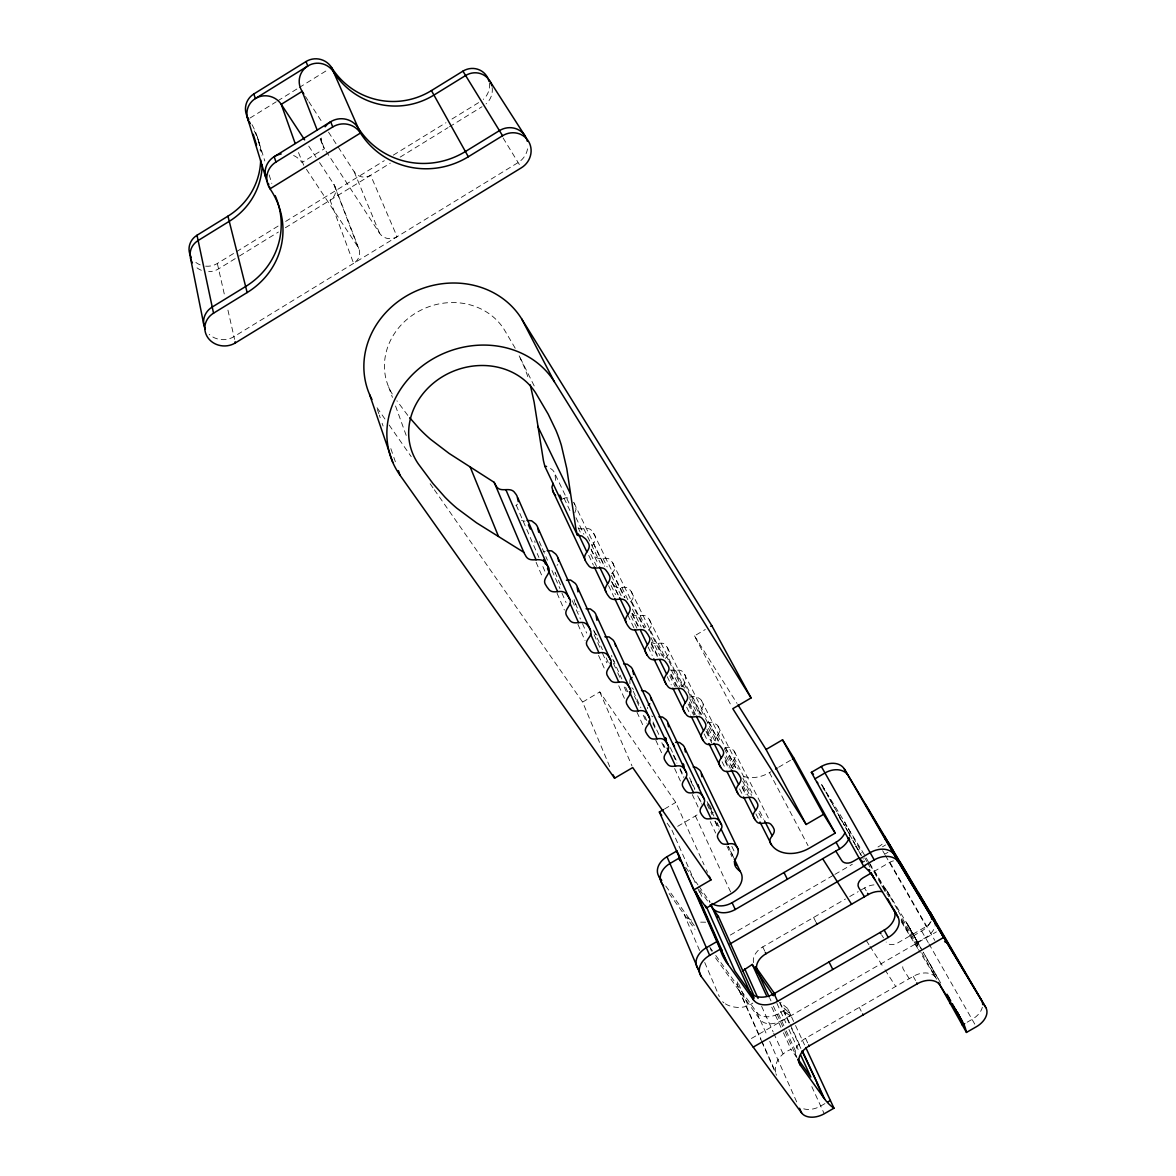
<?xml version="1.0" encoding="UTF-8"?>
<svg xmlns="http://www.w3.org/2000/svg" width="1176" height="1176" viewBox="0 0 1176 1176"><rect width="100%" height="100%" fill="white"/><g stroke="black" fill="none" stroke-linecap="round" stroke-linejoin="round"><path stroke-width="0.75" stroke-dasharray="5 3.75" d="M737.602 981.887L737.528 983.577A29.429 20.668 -25 0 0 738.278 988.266L761.019 1040.025M647.417 707.29L647.373 708.643M629.851 680.316L629.954 683.77M682.168 686.784L685.99 681.007L685.211 675.48A18.081 14.347 -26 0 0 683.653 673.069C680.404 667.321 674.701 672.113 670.32 669.997M555.734 480.411L554.793 473.296A19.61 16.934 -24.4 0 0 552.617 470.032L548.428 466.916M665.44 658.413L668.718 654.297L667.894 648.637A18.301 14.685 -25.9 0 0 666.307 646.168C662.691 639.656 655.943 646.3 651.475 642.125M517.484 504.166L515.867 505.606M574.799 512.868L576.049 509.193L574.829 504.357A19.448 16.582 -24.8 0 0 573.55 502.225M557.821 564.524L557.086 565.318M611.682 573.638L614.386 570.213L613.431 564.186A18.978 15.788 -25.3 0 0 611.711 561.525C607.463 554.102 598.584 562.687 594.336 555.248A19.11 16.008 -26.5 0 1 592.586 552.558C587.471 545.59 599.495 541.621 594.365 534.639A19.213 16.185 -25.1 0 0 592.616 531.919C588.985 525.143 582.208 531.229 577.431 527.73M648.388 630.233L651.034 626.94L650.181 621.163A18.522 15.038 -25.7 0 0 648.549 618.635C644.566 611.593 636.598 619.59 632.276 613.357M796.946 1057.665L791.022 1049.404C782.775 1052.476 775.396 1059.899 775.337 1069.116A30.929 20.874 -25 0 0 775.645 1072.38M630.645 601.921L633.055 598.246L632.026 593.013A18.742 15.406 -25.6 0 0 630.351 590.425C626.146 583.149 617.459 591.646 613.269 584.354A18.875 15.611 -26.6 0 1 611.564 581.738M250.076 118.026L276.213 101.812M277.756 100.857L297.749 88.465M299.277 87.509L328.501 69.384M205.638 266.173A18.169 16.876 5.2 0 0 217.339 263.483L233.642 253.443M236.611 251.62L279.726 225.072M285.68 221.411L384.317 160.671M393.328 155.129L445.969 122.73M451.996 119.011L479.146 102.297M235.229 258.617L218.56 268.878A18.257 16.949 4.7 0 1 208.666 271.656M239.404 256.045L278.403 232.039M285.371 227.747L390.3 163.17M400.149 157.114L448.071 127.625M449.482 126.758L482.013 106.737M609.697 766.62L582.62 702.087L599.775 691.944L675.73 802.414L704.071 864.801M730.281 703.895L694.501 635.893L705.306 629.498M664.484 809.014L675.73 802.414M695.251 882.691L671.79 829.786L673.26 828.918M677.685 826.331L695.413 815.953A18.992 14.406 -24.9 0 0 698.235 814.027M743.644 776.41A28.65 21.844 -27.5 0 0 769.457 772.617L770.986 771.721M778.644 767.237L790.904 760.063M877.972 846.999L879.898 845.867A8.967 6.483 -29 0 0 883.588 842.516M730.296 935.082L833.314 875.312M834.901 874.385L852.335 864.272M882.456 846.793L885.616 844.956M884.896 854.114L887.968 852.321M873.783 871.592L889.835 862.287A8.849 6.306 -29 0 1 893.716 860.847M753.522 962.63A17.346 12.26 -25.3 0 1 762.783 946.9L845.456 899.023M849.704 896.568L858.215 891.628M861.405 889.776L864.595 887.939A17.419 12.348 -28.1 0 1 873.959 884.867M725.386 1003.834A32.237 22.667 -24.6 0 0 728.797 1005.553C736.558 1008.552 745.966 1008.111 752.802 1003.069M931.054 921.514A9.437 6.556 -28.8 0 1 926.276 926.467L897.773 942.902A9.423 6.556 -28.1 0 1 886.16 942.064M715.758 955.456L756.815 1012.448A17.037 11.834 -24.9 0 0 778.365 1013.653L787.553 1008.361L794.917 1024.208M930.304 922.072A17.14 11.936 -28.7 0 1 921.646 931.069L912.37 936.405A74.779 52.097 -26.8 0 0 907.754 924.689L886.263 889.747A17.419 12.348 -28.1 0 0 881.588 885.881M790.772 1015.285L781.555 1020.606A17.096 11.834 -24.9 0 1 759.917 1019.416L714.464 956.382M916.133 943.064L925.438 937.713A17.214 11.951 -28.7 0 0 935.082 925.953M751.42 1038.467L936.405 931.892M796.358 1056.724A18.316 12.407 -25.3 0 1 805.516 1038.305L913.252 976.359A18.39 12.495 -28 0 1 935.89 977.844L921.102 953.883M824.935 1103.602L820.701 1106.028A17.963 11.936 -24.9 0 1 803.164 1108.659M967.172 1022.209L972.067 1019.401A18.081 12.054 -28.5 0 0 982.342 1007.288M724.739 748.01L728.752 747.186L733.354 750.112A17.478 13.392 -26.4 0 1 734.809 752.361C738.91 758.726 727.371 762.43 733.148 768.766M563.054 498.624L566.244 497.639L569.037 498.345M705.644 922.205L697.838 922.116M707.349 722.99L712.48 722.02L717.169 725.019A17.669 13.7 -26.3 0 1 718.654 727.312C722.77 733.001 714.023 735.485 715.699 740.88M545.208 551.338L543.944 551.338M525.01 521.188L521.556 520.542M689.415 697.118L695.839 696.265L700.602 699.338A17.875 14.024 -26.2 0 1 702.131 701.705C705.894 706.923 699.058 709.525 699 714.111M789.184 1015.035L785.259 1012.33M652.856 716.816L651.607 716.008M787.67 1011.433L781.511 1005.774M722.608 1001.732L723.901 1002.819M633.438 689.371L632.365 688.298A18.184 14.494 -25.4 0 1 631.894 687.725M597.026 635.187L595.909 634.04A18.625 15.2 -25 0 1 594.203 631.512L593.101 627.808M407.749 415.349L396.929 400.825M665.778 886.057L694.31 925.674M709.701 947.033L712.73 951.252M669.115 893.525L694.987 929.393M699.617 889.776L709.113 903.242M685.681 867.403L697.971 884.881M698.985 886.337L709.231 900.889A17.905 13.083 -24.9 0 0 709.966 901.816M384.934 419.009L376.511 406.955L378.834 413.687M389.138 425.036L411.218 456.655M430.137 483.748L433.297 488.275M434.356 489.775L582.62 702.087M667.159 823.156L671.79 829.786M303.746 165.243L297.837 150.984M306.436 169.3L357.724 246.563A12.877 12.127 -11.7 0 1 353.608 263.365L330.103 200.229A12.025 11.525 -6.1 0 0 333.852 184.309L319.358 162.273M308.759 146.133L316.109 157.334M338.247 147.147L354.196 171.784A11.995 11.598 -14.7 0 0 370.631 175.283L397.091 236.714A12.848 12.201 -18.5 0 1 379.554 233.186L324.414 148.691L320.475 138.547M305.481 96.535L307.98 100.401M308.818 101.68L322.004 122.069M328.53 132.153L336.63 144.663M866.242 940.477L869.035 944.828M869.975 946.283L884.043 968.274M885.013 969.788L895.686 986.458M694.501 635.893L737.043 703.424M881.632 934.876L883.514 937.875M909.239 978.667L903.418 969.421A9.29 6.38 -28.1 0 1 903.359 964.232M821.701 784.671L844.662 822.068L861.979 852.923M901.316 921.808L918.485 949.649M907.681 924.571L921.146 948.459M864.463 854.834L848.337 828.61A18.066 13.186 -28.1 0 1 849.572 836.224M869.49 863.037L889.982 896.362A17.493 12.363 -28.1 0 0 886.528 893.084M503.093 137.974L519.351 164.508M889.835 862.287L934.817 940.433M882.662 850.674L884.749 854.29M885.44 855.496L926.276 926.467M921.646 931.069L928.217 942.579M928.922 943.813L976.286 1026.795M912.444 933.038L919.22 945.092M940.756 983.195L923.219 952.119L938.801 979.99M906.534 922.822L921.617 949.532M886.263 889.747L889.982 896.362M890.658 897.582L897.553 909.798M898.243 911.018L918.897 948.003M921.763 952.795L936.655 979.226M874.503 871.166L888.835 896.656M901.375 918.941L920.176 952.398M866.242 858.01L868.917 862.787M869.814 864.375L885.881 892.966M901.066 919.97L909.989 935.861M910.092 928.849L911.268 930.936M864.757 857.892L866.859 861.626M867.565 862.875L870.372 867.903M822.245 785.642L825.126 790.801M825.846 792.095L836.856 811.763M837.606 813.086L848.925 833.328M849.689 834.71L851.997 838.826M852.776 840.208L855.099 844.353M855.878 845.75L861.361 855.54M914.781 937.154L916.339 939.947M827.625 795.402L828.61 797.166M829.595 798.93L831.594 802.488M832.579 804.266L834.578 807.838M838.62 815.042L841.663 820.495M843.633 824.023L844.588 825.728M845.544 827.434L847.47 830.859M848.425 832.593L849.395 834.313M853.276 841.252L855.231 844.736M857.201 848.249L858.186 850.013M858.671 850.895L863.316 859.097M864.198 860.758L864.698 861.655M821.671 784.715L822.73 786.612M823.082 787.244L824.141 789.169M824.508 789.802L825.214 791.08M515.22 348.243L504.166 329.5A64.739 58.638 -21.4 0 0 416.848 312.375A64.739 58.638 -21.4 0 0 392.872 394.974M908.93 926.762L910.738 930.054L908.519 925.997M864.595 887.939L866.197 890.835M913.252 976.359L915.531 980.519M769.457 772.617L808.044 845.676M734.147 751.185L769.457 820.216M717.977 726.121L752.919 794.741M738.807 989.648L760.975 1039.172M733.648 760.005L738.234 769.045M742.894 778.218L751.582 795.314M759.652 811.205L763.768 819.29M813.601 917.471L815.732 921.69M859.274 1007.391L861.185 1011.154M725.621 747.627L736.382 768.854M742.673 781.276L749.068 793.888M758.887 813.248L762.636 820.657M701.44 700.47L735.985 768.663M717.522 735.118L721.3 742.6M724.357 748.642L733.692 767.09M743.261 786.024L748.142 795.667M742.071 786.465L746.128 794.506M755.903 813.865L759.167 820.363M709.319 722.446L718.418 740.483M726.18 755.889L732.501 768.442M742.218 787.685L745.922 795.049M684.505 674.23L718.624 741.938M701.028 709.643L704.762 717.081M705.512 718.58L716.992 741.409M724.872 757.065L730.487 768.222M725.092 760.034L729.105 768.031M739.572 788.905L742.012 793.741M692.635 696.692L701.616 714.611M708.511 728.356L714.758 740.806M725.136 761.504L727.577 766.37M667.189 647.359L700.705 714.273M684.138 683.579L699.911 715.126M706.908 729.105L711.642 738.572M706.952 731.472L711.715 741.012M722.064 761.739L725.269 768.148M534.198 385.919L518.881 355.226L523.526 365.324A192.805 171.211 -12.8 0 1 528.803 379.848M675.553 670.32L684.417 688.107M689.695 698.691L697.383 714.111M706.041 731.472L711.671 742.747M649.446 619.855L682.477 686.196M666.865 656.914L668.321 659.839M669.041 661.294L681.668 686.696M689.312 702.072L695.56 714.655M689.254 703.939L694.737 714.979M704.174 733.971L706.541 738.763M658.06 643.331L664.602 656.517M671.261 669.967L679.596 686.769M688.136 704.012L693.678 715.199M631.262 591.675L663.793 657.413M649.167 629.601L662.264 656.105M671.29 674.392L677.464 686.857M670.585 674.598L676.244 686.064M686.666 707.188L690.577 715.111M640.17 615.695L645.874 627.308M650.96 637.612L659.854 655.693M669.776 675.847L675.245 686.946M612.652 562.804L644.61 627.881M631.056 601.642L643.933 627.896M651.328 642.963L657.369 655.252M651.284 644.169L657.663 657.163M667.218 676.67L671.246 684.873M621.825 587.397L628.146 600.333M632.438 609.095L641.185 626.999M650.96 646.976L654.782 654.812M593.571 533.228L624.941 597.584M612.49 572.977L624.441 597.511M632.423 613.887L638.347 626.073M631.835 613.563L638.877 628.043M648.079 646.947L652.254 655.502M603.038 558.394L607.169 566.891M611.344 575.505L621.325 596.085M630.895 615.812L636.936 628.249M574.006 502.902L604.611 566.2M593.468 543.621L603.788 564.965M612.299 582.59L618.841 596.144M611.711 581.826L619.267 597.437M627.866 615.269L634.085 628.146M583.781 528.671L600.289 562.981M611.094 585.428L615.533 594.644M555.469 474.913L569.228 503.622M575.975 517.69L583.884 534.227M591.014 549.089L598.275 564.23M608.551 585.677L613.901 596.835M731.825 846.382L734.206 851.365M733.765 857.716L728.385 846.455L733.074 856.393M564.054 498.198L569.992 510.678M578.136 527.73L580.194 532.081M590.778 554.264L596.585 566.42M709.51 804.737L713.332 812.748M707.996 803.678L713.92 816.129L707.085 801.62M716.919 822.421L719.183 827.184L717.683 823.979M588.735 555.337L593.424 565.215M707.158 804.516L712.083 814.777M715.082 821.113L718.874 829.109M726.856 845.97L731.957 856.716M714.949 821.392L718.492 828.86M689.548 777.703L694.884 789.023M699.47 798.739L700.999 802.003M710.245 821.612L715.64 833.049M690.768 781.173L694.59 789.272M697.662 795.799L701.558 804.061M670.335 747.686L677.111 762.18M680.125 768.619L683.903 776.689M692.267 794.564L698.353 807.559M673.172 755.036L676.935 763.092M679.963 769.589L683.815 777.806M762.783 946.9L764.782 951.178M805.516 1038.305L807.971 1043.568M574.932 602.612L575.27 603.347A18.845 15.582 -24.8 0 0 576.064 604.685M795.52 1025.487L804.56 1044.949M653.003 721.961L659.692 736.338M663.396 744.335L664.881 747.539M674.627 768.531L680.625 781.467M652.93 723.534L655.135 728.282M661.838 742.732L664.102 747.613M695.413 815.953L730.766 892.261M780.011 1002.511L789.478 1022.988M790.228 1024.619L800.783 1047.463M779.6 1002.511L789.169 1023.238M791.61 1028.486L800.856 1048.507M633.217 691.135L640.861 707.731M644.668 716.022L646.962 721.006M655.826 740.263L661.735 753.11M776.924 1003.378L785.877 1022.841M788.92 1029.441L798.151 1049.521M634.481 696.148L635.922 699.279M636.657 700.852L640.303 708.79M643.243 715.199L646.962 723.313M778.365 1013.653L783.892 1025.707M786.23 1030.838L796.99 1054.313M811.808 1086.624L824.229 1113.76M769.795 998.306L771 1000.923M773.396 1006.171L784.363 1030.176M784.995 1031.528L796.314 1056.283M636.951 712.127L643.772 727.091M771.765 1007.17L780.952 1027.339M783.451 1032.807L791.022 1049.404M612.843 659.251L621.854 679.008M625.603 687.24L627.866 692.179M613.46 663.426L617.003 671.187M617.709 672.745L619.855 677.464M624.177 686.975L626.367 691.797M706.35 869.814L707.496 872.342M593.601 630.071L602.435 649.666M606.125 657.825L608.33 662.72M618.738 685.784L624.691 698.985M761.636 1006.318L773.132 1031.852M773.749 1033.219L783.084 1053.961M594.13 634.687L600.392 648.593M602.509 653.297L606.787 662.808M709.231 900.889L709.981 902.595M575.358 603.479L578.974 611.564M598.555 655.429L604.405 668.512M756.815 1012.448L766.811 1034.865M769.721 1041.392L797.534 1103.794M572.286 600.701L575.652 608.257M576.328 609.785L580.415 618.988M582.487 623.648L586.677 633.055M699.735 891.79L701.969 896.832M697.471 887.689L700.822 895.245M738.484 983.665L748.23 1005.7M554.969 572.168L561.878 588.059M577.916 624.382L585.06 640.582M761.578 1040.525L775.513 1072.1M761.769 1041.701L776.572 1075.276M539.225 541.475L541.724 547.178M542.356 548.604L547.443 560.202M551.985 570.522L559.938 588.617M561.966 593.219L566.053 602.538M557.057 593.248L564.362 610.006M599.775 691.944L631.982 765.914M710.304 948.415L711.509 951.193M516.308 505.298L538.902 557.439M542.871 566.567L544.87 571.198M536.094 562.275L542.504 577.181M699.588 950.487L684.138 914.355L687.416 917.721A30.605 22.359 -24.5 0 0 692.135 920.47M704.718 962.453L719.33 996.645M354.196 171.784L379.554 233.186M555.219 572.962L555.528 573.726M358.768 248.533L334.851 186.19M320.137 138.812L322.753 145.53M333.852 184.309L357.724 246.563M388.683 387.036L392.431 397.385M395.548 406.014L407.41 438.78M379.289 415.04L380.23 417.759M382.112 423.242L383.067 426.006M390.844 448.615L393.343 455.862M393.842 457.332L395.356 461.742M257.382 137.136L258.382 140.341M258.882 141.943L264.806 160.98M269.128 174.812L271.818 183.471M574.638 601.862L574.123 599.539M790.096 1014.021L790.331 1014.844M535.065 542.533L534.757 540.916M217.339 263.483L224.719 295.984M227.938 310.126L234.597 339.379M611.873 656.87L611.623 655.385M917.883 946.195L917.339 943.549A67.723 41.219 6.4 0 0 913.62 935.14M934.405 975.536L933.876 972.89A70.531 43.012 2.8 0 0 930.187 964.467M787.553 1008.361A74.735 52.067 -26.8 0 1 780.879 1002.29M789.111 1012.448A11.26 3.69 63.3 0 1 787.993 1012.33M785.891 1013.536A18.787 1.367 51.8 0 1 785.083 1012.124M790.154 1014.785A9.07 2.484 61.4 0 1 789.449 1015.535M844.662 822.068A17.993 13.171 -28.1 0 1 845.912 829.668M823.053 788.596A72.089 46.393 7.5 0 1 823.494 789.155M839.502 817.79A75.205 49.26 4.2 0 1 842.692 822.318M855.437 846.044A77.807 50.935 1.1 0 1 857.818 849.44M614.357 661.485A18.404 14.847 -25.2 0 1 613.446 660.309M321.313 138.018A19.919 19.433 -7.3 0 0 324.414 148.691L301.953 162.553A20.021 19.213 2.6 0 0 293.28 155.335M527.554 148.852A19.477 18.463 -42 0 1 518.16 162.553L233.965 336.645A19.536 17.846 -0.5 0 1 209.21 334.381M492.156 87.524A18.184 17.537 -49.3 0 1 486.07 103.9M201.346 270.289A18.257 16.949 4.7 0 1 194.261 265.32M254.251 130.859A75.617 71.251 15.4 0 1 261.836 155.835M489.334 83.114A18.081 17.449 -50.1 0 1 483.292 99.401M200.214 264.879A18.169 16.876 5.2 0 1 194.305 261.116M251.973 124.597A75.205 70.898 16.1 0 1 260.322 150.969M826.64 793.638L826.287 793.006A72.089 46.393 7.5 0 1 826.64 793.638"/><path stroke-width="1.5" d="M518.307 501.667L516.999 495.993A19.683 16.949 -21.9 0 0 515.117 493.156C510.178 485.291 499.638 494.523 495.581 484.924A19.316 16.773 -23.2 0 1 494.185 482.351L449.159 453.466L430.504 439.265A193.334 174.886 -32.5 0 1 419.141 428.476L409.718 417.759M538.726 532.272L537.476 526.716A19.433 16.538 -22.5 0 0 535.639 523.952L531.596 520.777L527.054 520.424M633.644 674.48L632.644 669.511A18.272 14.641 -24.4 0 0 631.012 667.057L627.352 664.293L623.633 663.896M668.556 726.783L667.63 722.02A17.861 13.98 -24.8 0 0 666.072 719.683L662.558 717.051L658.942 716.698M685.402 752.037L684.535 747.377A17.655 13.671 -25 0 0 683.006 745.099L679.552 742.526L675.524 742.365M701.896 776.733L701.043 772.162A17.449 13.362 -25.2 0 0 699.558 769.942L696.163 767.443L693.178 767.017M577.975 591.91L576.946 585.927A18.948 15.744 -23.4 0 0 575.182 583.296L570.595 580.018L566.45 580.224M596.938 620.311L595.953 614.46A18.728 15.361 -23.8 0 0 594.247 611.902L590.44 608.977L586.104 608.698M630.277 679.199L632.085 677.435M553.161 483.351L551.911 487.099L553.19 492.009A19.58 16.831 -26.1 0 0 555.028 494.831L555.601 495.478M648.255 705.115L649.755 703.851M742.438 970.994L752.273 964.438L773.396 995.719M248.724 119.57L248.548 118.982A18.625 18.037 17 0 1 253.84 93.962L305.995 61.564A18.507 18.257 18.8 0 1 331.573 67.488A74.353 73.368 -77 0 0 431.43 90.581L462.932 71.148A18.081 17.449 -50.1 0 1 489.01 81.409M213.532 313.184L247.151 292.545A81.35 75.867 7.2 0 0 270.039 188.821A20.139 19.316 1.7 0 1 275.948 162.053L332.764 126.934A20.051 19.522 -8.3 0 1 360.444 133.035A80.453 78.616 -44.8 0 0 468.313 156.761L502.578 135.74A19.595 18.551 -41.6 0 1 528.656 141.532A19.595 18.551 -41.6 0 1 521.365 167.8L235.391 342.907A19.654 17.919 -0.8 0 1 208.137 338.056A19.654 17.919 -0.8 0 1 213.532 313.184L197.009 235.259L227.953 216.149A75.205 70.898 16.1 0 0 260.69 159.965M710.701 626.293L711.789 625.647L521.659 318.872A85.187 77.175 -21.4 0 0 409.586 294.206A85.187 77.175 -21.4 0 0 371.969 399.502M398.429 470.665L399.987 475.178L614.578 778.233L632.703 767.575L710.951 879.942L693.708 889.982L706.467 908.004L731.354 893.525A19.992 14.656 -25 0 0 740.233 871.431L734.265 858.877M711.789 625.647L751.082 697.927L732.795 708.687L806.148 824.479L823.523 814.365L835.195 833.122L809.353 848.146A30.164 22.241 -27.4 0 1 771.456 844.691C765.532 838.12 777.615 834.445 773.426 827.86A18.404 13.642 -26.3 0 0 771.926 825.567C767.81 819.01 759.931 827.257 755.815 820.672A18.522 13.818 -27 0 1 754.286 818.364C749.891 811.91 761.284 808.853 756.874 802.385A18.625 13.965 -26.3 0 0 755.345 800.033C751.17 793.33 743.114 801.694 738.954 794.976A18.742 14.156 -27 0 1 737.396 792.595C732.883 786.038 744.437 782.863 739.91 776.292A18.845 14.303 -26.1 0 0 738.352 773.882C734.133 767.031 725.901 775.498 721.682 768.634A18.978 14.509 -26.9 0 1 720.08 766.208C715.449 759.534 727.194 756.227 722.534 749.553A19.081 14.671 -26 0 0 720.932 747.083C716.654 740.086 708.261 748.671 703.983 741.644A19.213 14.876 -26.8 0 1 702.351 739.16C697.588 732.369 709.51 728.944 704.733 722.152A19.316 15.038 -25.9 0 0 703.086 719.624C698.764 712.465 690.165 721.167 685.828 713.979A19.448 15.244 -26.8 0 1 684.153 711.436C679.287 704.527 691.37 700.97 686.475 694.06A19.551 15.42 -25.7 0 0 684.799 691.459C680.404 684.138 671.628 692.958 667.233 685.623A19.698 15.641 -26.7 0 1 665.513 683.006C660.5 675.98 672.79 672.275 667.762 665.249A19.801 15.817 -25.6 0 0 666.028 662.588C661.573 655.091 652.606 664.043 648.152 656.517A19.948 16.038 -26.5 0 1 646.388 653.841C641.243 646.697 653.709 642.846 648.549 635.687A20.066 16.229 -25.4 0 0 646.785 632.953C642.258 625.294 633.085 634.364 628.572 626.676A20.212 16.464 -26.4 0 1 626.764 623.912C621.472 616.636 634.143 612.637 628.837 605.346A20.33 16.655 -25.1 0 0 627.029 602.553C622.442 594.703 613.049 603.905 608.462 596.026A20.477 16.905 -26.3 0 1 606.61 593.204C601.186 585.795 614.063 581.635 608.609 574.211A20.595 17.096 -24.9 0 0 606.742 571.345C602.097 563.304 592.484 572.624 587.838 564.568A20.756 17.361 -26.1 0 1 585.927 561.658C580.356 554.116 593.424 549.795 587.824 542.239A20.786 17.478 -24.6 0 0 585.56 538.873L581.855 535.991L577.504 535.3L544.944 466.505A218.163 185.102 -36.5 0 1 543.459 460.742L534.139 402.177L530.273 384.905M693.708 889.982L659.369 812.013L663.455 809.617M806.148 824.479L766.061 749.48L782.54 739.807L793.976 758.27L835.195 833.122M775.572 769.03L777.115 768.134M792.448 759.167L793.976 758.27M805.78 1047.581L833.975 1108.189L824.229 1113.76A18.052 11.951 -24.9 0 1 801.62 1112.952L701.19 976.374L659.28 877.046A18.228 13.539 -23.9 0 1 666.998 856.716L676.876 850.939L683.55 866.05M684.285 867.726L720.197 949.238A85.069 60.696 -26.3 0 0 726.621 962.438L753.493 999.894A19.037 13.289 -25 0 0 777.586 1001.32L888.247 937.478A19.125 13.392 -27.9 0 0 897.714 916.618L873.503 877.34A85.113 60.726 -26.3 0 0 863.581 866.08L811.352 772.353L821.333 766.517A18.346 13.686 -28.9 0 1 844.339 769.001L934.156 918.956A17.214 11.951 -28.7 0 1 935.317 924.615M679.405 856.731L679.801 857.686L669.938 863.522A18.316 13.553 -23.9 0 0 662.176 883.911L663.573 885.837M814.953 778.821L824.993 772.955A18.419 13.7 -28.9 0 1 848.087 775.44M711.906 903.506A17.905 13.083 -24.9 0 0 732.104 902.683L836.062 842.251A17.993 13.171 -28.1 0 0 845 832.623M716.978 917.265L718.418 916.427L710.172 904.741M712.288 907.74A17.993 13.098 -24.9 0 0 735.25 909.504L839.679 848.837A18.066 13.186 -28.1 0 0 849.19 837.709M859.391 857.774L852.879 861.552A8.952 6.468 -28.2 0 1 841.737 860.567L835.798 851.086M716.845 941.623L706.35 947.709A19.301 13.774 -24 0 0 697.941 968.671L699.382 970.626M701.19 976.374A19.389 13.789 -24 0 1 709.657 955.353L720.197 949.238M863.581 866.08L874.238 859.906A19.522 13.936 -28.7 0 1 898.449 862.082L985.797 1007.523A18.169 12.069 -28.5 0 1 976.286 1026.795L966.452 1032.425L938.477 982.46M730.061 943.902L864.889 865.712M870.902 873.253L863.008 877.825A8.835 6.306 -28.2 0 0 858.715 887.615L864.448 896.773M758.064 972.655A17.419 12.274 -25.3 0 1 765.988 953.765L868.255 894.568A17.493 12.363 -28.1 0 1 882.485 891.658M750.067 992.235A18.948 13.274 -25 0 0 774.073 993.676L884.205 930.098A19.037 13.377 -28 0 0 893.598 909.298L896.494 913.987M753.213 1047.11L943.696 937.434L939.448 930.128M833.975 1108.189A79.204 52.611 -26.7 0 1 824.655 1099.075L800.459 1065.368A18.39 12.421 -25.3 0 1 809.088 1045.964L917.324 983.768A18.478 12.495 -27.9 0 1 940.036 985.223L961.865 1020.533A79.248 52.641 -26.7 0 1 966.452 1032.425M827.963 1101.868L830.388 1100.486M964.732 1023.605L962.277 1025.016L961.512 1021.915A76.822 52.553 -8.5 0 0 957.396 1012.683L956.911 1012.007L957.837 1013.477A77.543 49.995 -13.4 0 1 961.615 1022.076L962.188 1024.575L961.556 1022.062A77.807 50.612 -15.1 0 0 957.72 1013.271L956.867 1011.933M604.846 636.716L609.109 636.966L612.843 639.803A18.493 14.994 -24.1 0 1 614.519 642.317L649.387 717.757C652.43 724.063 641.758 727.091 646.653 733.53A19.419 15.2 -25.3 0 0 648.373 736.044C652.812 743.159 661.353 734.486 665.792 741.586A19.286 14.994 -24.5 0 1 667.468 744.085C672.349 750.773 660.427 754.257 665.278 760.945A19.184 14.832 -25.4 0 0 666.954 763.4C671.334 770.353 679.684 761.813 684.065 768.737A19.051 14.626 -24.7 0 1 685.711 771.177C690.459 777.762 678.714 781.114 683.447 787.685A18.948 14.465 -25.6 0 0 685.079 790.096C689.415 796.887 697.588 788.449 701.91 795.241A18.816 14.274 -24.9 0 1 703.513 797.607C708.143 804.09 696.574 807.324 701.19 813.792A18.728 14.127 -25.7 0 0 702.778 816.129C707.041 822.788 715.052 814.468 719.315 821.098A18.596 13.936 -25.1 0 1 720.873 823.42C725.386 829.8 713.994 832.902 718.492 839.267A18.493 13.789 -25.9 0 0 720.05 841.56C724.269 848.058 732.089 839.855 736.308 846.338A18.375 13.598 -25.2 0 1 737.837 848.616C740.542 857.51 727.488 861.949 740.233 871.431M547.222 550.574L551.706 550.912L555.66 553.999A19.184 16.126 -23 0 1 557.453 556.689L590.411 630.174C593.748 636.819 582.561 640.229 587.882 646.991A20.183 16.42 -24.6 0 0 589.72 649.725C594.365 657.325 603.479 648.299 608.11 655.885A20.036 16.17 -23.6 0 1 609.918 658.589C615.195 665.645 602.715 669.541 607.977 676.582A19.919 15.994 -24.8 0 0 609.771 679.228C614.342 686.666 623.265 677.758 627.822 685.182A19.786 15.758 -23.9 0 1 629.601 687.813C634.731 694.737 622.442 698.5 627.558 705.409A19.669 15.597 -25.1 0 0 629.322 707.996C633.82 715.273 642.537 706.482 647.05 713.729A19.536 15.361 -24.2 0 1 648.77 716.302L649.387 717.757M641.493 690.606L645.154 690.988L648.74 693.678A18.066 14.303 -24.6 0 1 650.343 696.074L651.357 700.264M544.944 466.505L546.561 466.431M817.335 1083.331L802.106 1051.212M577.504 535.3A231.172 191.026 -35.5 0 1 575.99 529.332L566.773 468.562L561.378 445.395A204.83 177.708 -14.3 0 0 555.939 430.313L548.178 414.143L535.815 393.151A68.825 60.887 -22 0 0 442.588 376.614A68.825 60.887 -22 0 0 418.421 464.035L432.988 483.586L444.954 497.139A205.535 181.663 -31.5 0 0 456.876 508.238L476.486 522.791L523.776 552.294A20.492 17.331 -23.5 0 0 525.231 554.954C529.567 564.921 540.519 555.131 545.767 563.275A20.859 17.493 -22.3 0 1 547.722 566.185C553.44 573.638 540.372 578.019 546.061 585.457A20.727 17.302 -23.9 0 0 548.016 588.323C552.779 596.291 562.334 587.015 567.097 594.968A20.58 17.037 -22.8 0 1 569.008 597.805C574.579 605.111 561.702 609.33 567.244 616.636A20.448 16.846 -24.3 0 0 569.14 619.429C573.844 627.22 583.178 618.062 587.868 625.823A20.301 16.596 -23.3 0 1 589.735 628.587L590.411 630.174M817.688 1084.081L816.982 1083.361L823.362 1097.237M848.058 838.223L849.719 839.767M832.579 810.44L834.401 812.175M816.644 781.864L817.864 783.01M861.435 860.509L859.612 858.877L870.137 852.659A19.433 13.921 -28.7 0 1 894.26 854.864L981.504 1000.173A18.081 12.054 -28.5 0 1 982.695 1004.613M659.28 877.046L661.72 880.442M754.257 998.086L734.912 971.067L706.497 907.034M798.004 1059.164L810.823 1077.04L800.65 1054.946M755.918 967.187L775.219 994.543M960.616 1018.651L957.029 1012.168M956.632 1011.58L953.339 1005.745M659.369 812.013L661.72 815.365M304.643 139.885L281.255 104.326A18.728 18.125 15.7 0 0 255.354 98.563L253.84 93.962M303.82 93.962L302.144 91.375A18.61 18.346 15.9 0 1 307.818 65.988L305.995 61.564M489.995 81.262L525.422 136.519M869.226 869.814A83.114 58.08 -12.4 0 1 869.578 870.387L869.476 870.196A83.422 58.462 -14.2 0 0 869.108 869.623L869.652 870.49M822.656 858.715L851.586 904.226M738.014 704.968L766.061 749.48M880.118 932.465L880.868 933.67M521.659 318.872L554.44 381.891L751.082 697.927M462.932 71.148L502.578 135.74M719.741 946.842L728.164 964.526M720.138 947.503L721.917 950.34L695.883 891.364M957.661 1013.168L960.248 1017.71M985.797 1007.523L930.304 912.356A17.14 11.936 -28.7 0 1 931.465 918M918.368 892.613L965.555 973.596M888.791 843.118L892.584 849.645M865.712 804.825L912.179 884.72M844.339 769.001L898.449 862.082M960.366 1017.916L961.821 1020.474M821.333 766.517L874.238 859.906M948.179 996.351L948.694 997.263M949.208 998.174L949.723 999.085M950.237 1000.012L950.752 1000.923M952.31 1003.672L953.339 1005.509M953.868 1006.421L954.383 1007.347M955.015 1008.464L955.515 1009.361M955.647 1009.596L956.661 1011.375M871.166 873.195L873.503 877.34M887.674 898.743L890.629 904.006M891.379 905.329L897.714 916.618M871.166 873.062L874.812 879.575M431.43 90.581L468.313 156.761M867.565 893.319L868.255 894.568M916.81 982.842L917.324 983.768M782.54 739.807L823.523 814.365M836.062 842.251L839.679 848.837M884.205 930.098L888.247 937.478M764.591 820.907L772.103 835.71M816.379 922.954L817.026 924.218M862.625 1013.977L863.096 1014.932M748.95 797.299L755.58 810.396M759.99 821.98L771.456 844.691M783.995 872.518L787.361 879.222M829.021 961.953L832.814 969.45M731.296 769.824L738.646 784.465M743.629 796.975L754.977 819.569M714.038 743.35L721.314 757.903M726.871 771.368L738.087 793.829M696.354 716.228L703.542 730.678M708.922 743.541L720.8 767.472M678.229 688.43L685.314 702.763M691.356 716.698L703.072 740.454M659.663 659.927L666.63 674.142M672.848 688.151L684.917 712.759M640.611 630.703L647.462 644.786M653.827 658.751L666.292 684.359M537.653 426.094L570.242 493.405M619.59 597.658L627.793 614.666M634.717 629.439L647.182 655.238M701.572 773.44L738.366 849.91M599.554 566.935L607.61 583.737M614.651 598.437L626.117 622.339M685.064 748.686L721.417 824.758M721.079 829.007L728.194 843.956M594.218 566.861L605.949 591.587M734.28 861.523L736.073 865.301M559.864 495.067L561.863 499.256M578.298 533.889L586.883 551.97M668.188 723.358L704.071 798.974M704.027 803.752L711.068 818.614M673.039 743.526L674.48 746.598M682.536 763.68L684.006 766.825M650.901 697.442L686.284 772.573M552.514 490.407L585.236 560.011M686.578 777.88L693.517 792.668M665.043 737.661L666.498 740.792M765.385 952.472L765.988 953.765M808.647 1045.008L809.088 1045.964M633.217 670.908L668.071 745.51M667.189 748.156L675.538 766.076M802.297 1050.727L824.655 1099.075M648.887 721.02L657.105 738.822M732.104 902.683L735.25 909.504M774.073 993.676L777.586 1001.32M596.57 615.93L630.218 689.312M629.395 691.62L638.2 710.877M755.492 967.039L769.207 997.013M797.813 1059.591L800.459 1065.368M752.273 964.438L766.34 995.293M709.216 876.135L710.951 879.942M577.578 587.427L610.579 660.118M698.911 787.303L698.074 784.701M610.182 663.117L618.826 682.212M744.731 968.789L758.079 998.424M718.418 916.427L753.875 995.469M590.47 633.893L598.937 652.812M710.936 904.726L753.493 999.894M799.548 1108.292L801.62 1112.952M538.152 528.289L569.698 599.422M705.335 905.432L706.467 908.004M570.242 603.905L578.533 622.633M695.766 892.481L726.621 962.438M331.573 67.488L360.444 133.035L270.039 188.821L269.289 186.396M517.705 497.595L548.442 567.846M528.421 524.864L530.273 529.097M543.577 559.585L545.532 564.068M547.501 568.581L557.586 591.646M666.998 856.716L709.657 955.353M505.886 489.745L536.065 559.835M494.185 482.336L523.776 552.294M613.181 774.896L614.578 778.233M332.764 126.934L330.647 121.76L274.199 156.658L275.948 162.053M470.106 466.798L498.492 536.418M679.801 857.686L680.11 858.48M678.831 855.555L678.434 854.526M317.108 129.874L302.144 91.375L281.255 104.326L295.161 143.443M369.631 394.636L392.784 462.403M558.115 558.232L558.688 561.378M249.356 121.628L249.9 123.407M253.237 134.24L256.574 145.06M264.703 171.461L265.894 175.371M268.334 183.309L268.76 184.676M247.298 117.379L265.482 176.635M615.121 643.742L615.592 645.977M227.953 216.149L247.151 292.545M235.126 341.731L235.391 342.907M190.541 258.235L204.036 325.737M950.428 1003.981L949.87 1001.246A72.853 44.835 0.1 0 0 947.018 994.249M944.607 941.682A9.305 6.38 -28.8 0 1 947.738 943.916L900.757 863.272A8.849 6.306 -29 0 0 896.994 860.847M931.701 919.264A9.437 6.556 -28.8 0 0 931.069 916.163L884.308 835.842A8.967 6.483 -29 0 1 884.969 838.9M811.352 772.353A79.983 59.608 -26.4 0 1 813.513 774.293M677.45 852.718A79.939 59.579 -26.4 0 1 676.876 850.939M679.478 859.715A11.981 1.808 74.2 0 1 678.905 858.304M680.36 861.111A9.643 1.132 70.9 0 1 679.272 858.024M399.987 475.178A90.567 80.144 -22 0 1 431.489 359.709A90.567 80.144 -22 0 1 554.44 381.891M666.307 738.954A17.772 13.847 -25.7 0 1 665.601 737.749M683.962 765.062A17.566 13.539 -25.9 0 1 683.124 763.974M325.149 126.787A19.919 19.433 -7.3 0 1 358.166 127.846A79.953 78.233 -46.1 0 0 465.402 151.528L499.447 130.624A19.477 18.463 -42 0 1 527.333 141.311M267.422 181.81A20.021 19.213 2.6 0 1 281.196 153.968M250.003 123.701A18.728 18.125 15.7 0 1 255.354 98.563L307.803 65.988A18.61 18.346 15.9 0 1 333.528 71.912A74.735 73.75 -73.9 0 0 433.929 95.065L465.608 75.514A18.184 17.537 -49.3 0 1 491.833 85.819M205.212 329.015A19.536 17.846 -0.5 0 1 212.224 307.024L245.637 286.503A80.85 75.484 7.8 0 0 275.169 195.657M192.408 262.792A18.257 16.949 4.7 0 1 198.127 240.536L229.261 221.323A75.617 71.251 15.4 0 0 262.204 164.861M191.335 257.412A18.169 16.876 5.2 0 1 197.009 235.259M862.831 861.773A82.291 52.964 -10.4 0 0 862.317 861.273A83.422 58.462 -14.2 0 1 862.861 861.832"/></g></svg>
